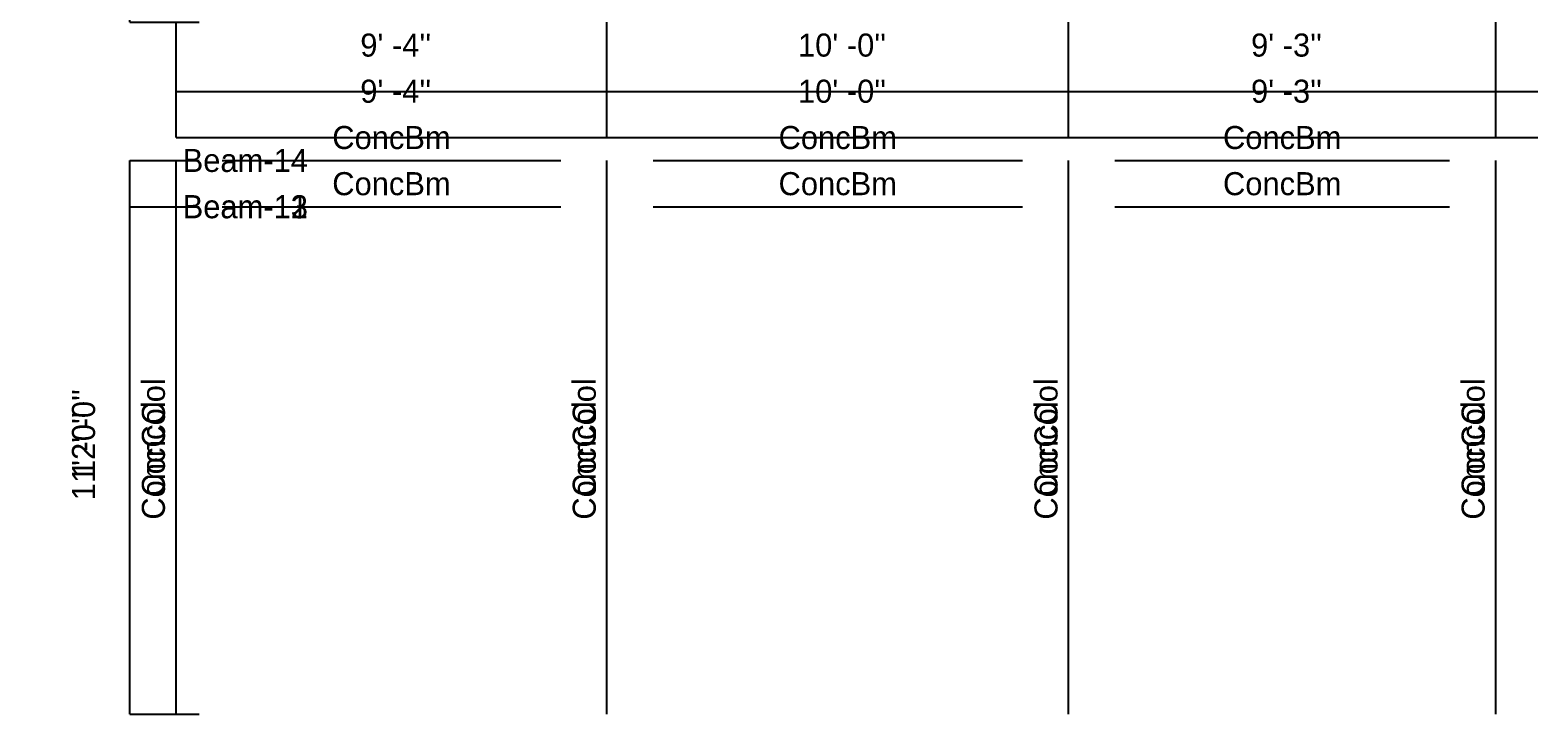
# Model space of a CAD drawing. Extents: x -38 to 2998, y -195 to 11529.
# Drawn here: x -38 to 351.3, y 46 to 226 of the extents above; entities that cross this region are included whole.
import ezdxf
from ezdxf.enums import TextEntityAlignment as Align

# ---------------------------------------------------------------- set-up
doc = ezdxf.new("R2010")
doc.units = 0
doc.header["$MEASUREMENT"] = 0
doc.layers.get('0').update_dxf_attribs({"linetype": 'CONTINUOUS'})
for name, color, linetype in [('CENTERLINES', 7, 'CONTINUOUS'), ('DIMENSIONS', 4, 'CONTINUOUS'), ('TEXT', 5, 'CONTINUOUS')]:
    doc.layers.add(name, color=color, linetype=linetype)
doc.dimstyles.get("Standard").update_dxf_attribs({"dimtxt": 0.18, "dimasz": 0.18, "dimexe": 0.18, "dimexo": 0.0625, "dimgap": 0.09, "dimtad": 0, "dimtih": 1, "dimtoh": 1, "dimdec": 4, "dimzin": 0, "dimtxsty": 'STANDARD', "dimcen": 0.09, "dimazin": 3, "dimtfac": 1, "dimtdec": 4, "dimtofl": 0, "dimtmove": 0, "dimatfit": 3, "dimtolj": 1, "dimtzin": 0})

# ---------------------------------------------------------------- blocks, each defined once
blk = doc.blocks.new('*D3379')
at = {"color": 1, "linetype": 'BYBLOCK'}
for points in [[(-8.29, 188.29), (-7.23, 187.23), (-16.77, 196.77), (-15.71, 195.71)], [(-8.29, 44.29), (-7.23, 43.23), (-16.77, 52.77), (-15.71, 51.71)]]:
    blk.add_solid(points, dxfattribs=at)
at = {"layer": 'DIMENSIONS', "color": 9, "linetype": 'BYBLOCK'}
for p, q in [((-12, 192), (6, 192)), ((-12, 48), (6, 48))]:
    blk.add_line(p, q, dxfattribs=at)
at = {"layer": 'DIMENSIONS', "color": 0, "linetype": 'BYBLOCK'}
blk.add_line((-12, 48), (-12, 192), dxfattribs=at)
at = {"layer": 'DIMENSIONS', "color": 0, "linetype": 'BYBLOCK', "insert": (-24, 120), "char_height": 6, "attachment_point": 5, "rotation": 90}
blk.add_mtext("\\A1; 12' -0''", dxfattribs=at)
blk = doc.blocks.new('*D3380')
at = {"color": 1, "linetype": 'BYBLOCK'}
for points in [[(4.77, 214.77), (3.71, 213.71), (-3.71, 206.29), (-4.77, 205.23)], [(116.73, 214.77), (115.67, 213.71), (108.25, 206.29), (107.19, 205.23)]]:
    blk.add_solid(points, dxfattribs=at)
at = {"layer": 'DIMENSIONS', "color": 9, "linetype": 'BYBLOCK'}
for p, q in [((0, 210), (0, 228)), ((111.96, 210), (111.96, 228))]:
    blk.add_line(p, q, dxfattribs=at)
at = {"layer": 'DIMENSIONS', "color": 0, "linetype": 'BYBLOCK'}
blk.add_line((0, 210), (111.96, 210), dxfattribs=at)
at = {"layer": 'DIMENSIONS', "color": 0, "linetype": 'BYBLOCK', "insert": (55.98, 222), "char_height": 6, "attachment_point": 5}
blk.add_mtext("\\A1; 9' -4''", dxfattribs=at)
blk = doc.blocks.new('*D3381')
at = {"color": 1, "linetype": 'BYBLOCK'}
for points in [[(116.73, 214.77), (115.67, 213.71), (108.25, 206.29), (107.19, 205.23)], [(236.73, 214.77), (235.67, 213.71), (228.25, 206.29), (227.19, 205.23)]]:
    blk.add_solid(points, dxfattribs=at)
at = {"layer": 'DIMENSIONS', "color": 9, "linetype": 'BYBLOCK'}
for p, q in [((111.96, 210), (111.96, 228)), ((231.96, 210), (231.96, 228))]:
    blk.add_line(p, q, dxfattribs=at)
at = {"layer": 'DIMENSIONS', "color": 0, "linetype": 'BYBLOCK'}
blk.add_line((111.96, 210), (231.96, 210), dxfattribs=at)
at = {"layer": 'DIMENSIONS', "color": 0, "linetype": 'BYBLOCK', "insert": (171.96, 222), "char_height": 6, "attachment_point": 5}
blk.add_mtext("\\A1; 10' -0''", dxfattribs=at)
blk = doc.blocks.new('*D3382')
at = {"color": 1, "linetype": 'BYBLOCK'}
for points in [[(236.73, 214.77), (235.67, 213.71), (228.25, 206.29), (227.19, 205.23)], [(347.73, 214.77), (346.67, 213.71), (339.25, 206.29), (338.19, 205.23)]]:
    blk.add_solid(points, dxfattribs=at)
at = {"layer": 'DIMENSIONS', "color": 9, "linetype": 'BYBLOCK'}
for p, q in [((231.96, 210), (231.96, 228)), ((342.96, 210), (342.96, 228))]:
    blk.add_line(p, q, dxfattribs=at)
at = {"layer": 'DIMENSIONS', "color": 0, "linetype": 'BYBLOCK'}
blk.add_line((231.96, 210), (342.96, 210), dxfattribs=at)
at = {"layer": 'DIMENSIONS', "color": 0, "linetype": 'BYBLOCK', "insert": (287.46, 222), "char_height": 6, "attachment_point": 5}
blk.add_mtext("\\A1; 9' -3''", dxfattribs=at)
blk = doc.blocks.new('*D3383')
at = {"color": 1, "linetype": 'BYBLOCK'}
for points in [[(347.73, 214.77), (346.67, 213.71), (339.25, 206.29), (338.19, 205.23)], [(407.73, 214.77), (406.67, 213.71), (399.25, 206.29), (398.19, 205.23)]]:
    blk.add_solid(points, dxfattribs=at)
at = {"layer": 'DIMENSIONS', "color": 9, "linetype": 'BYBLOCK'}
for p, q in [((342.96, 210), (342.96, 228)), ((402.96, 210), (402.96, 228))]:
    blk.add_line(p, q, dxfattribs=at)
at = {"layer": 'DIMENSIONS', "color": 0, "linetype": 'BYBLOCK'}
blk.add_line((342.96, 210), (402.96, 210), dxfattribs=at)
at = {"layer": 'DIMENSIONS', "color": 0, "linetype": 'BYBLOCK', "insert": (372.96, 222), "char_height": 6, "attachment_point": 5}
blk.add_mtext("\\A1; 5' -0''", dxfattribs=at)
blk = doc.blocks.new('*D3849')
at = {"color": 1, "linetype": 'BYBLOCK'}
for points in [[(-8.29, 176.29), (-7.23, 175.23), (-16.77, 184.77), (-15.71, 183.71)], [(-8.29, 44.29), (-7.23, 43.23), (-16.77, 52.77), (-15.71, 51.71)]]:
    blk.add_solid(points, dxfattribs=at)
at = {"layer": 'DIMENSIONS', "color": 9, "linetype": 'BYBLOCK'}
for p, q in [((-12, 180), (6, 180)), ((-12, 48), (6, 48))]:
    blk.add_line(p, q, dxfattribs=at)
at = {"layer": 'DIMENSIONS', "color": 0, "linetype": 'BYBLOCK'}
blk.add_line((-12, 48), (-12, 180), dxfattribs=at)
at = {"layer": 'DIMENSIONS', "color": 0, "linetype": 'BYBLOCK', "insert": (-24, 114), "char_height": 6, "attachment_point": 5, "rotation": 90}
blk.add_mtext("\\A1; 11' -0''", dxfattribs=at)
blk = doc.blocks.new('*D3850')
at = {"color": 1, "linetype": 'BYBLOCK'}
for points in [[(4.77, 202.77), (3.71, 201.71), (-3.71, 194.29), (-4.77, 193.23)], [(116.73, 202.77), (115.67, 201.71), (108.25, 194.29), (107.19, 193.23)]]:
    blk.add_solid(points, dxfattribs=at)
at = {"layer": 'DIMENSIONS', "color": 9, "linetype": 'BYBLOCK'}
for p, q in [((0, 198), (0, 216)), ((111.96, 198), (111.96, 216))]:
    blk.add_line(p, q, dxfattribs=at)
at = {"layer": 'DIMENSIONS', "color": 0, "linetype": 'BYBLOCK'}
blk.add_line((0, 198), (111.96, 198), dxfattribs=at)
at = {"layer": 'DIMENSIONS', "color": 0, "linetype": 'BYBLOCK', "insert": (55.98, 210), "char_height": 6, "attachment_point": 5}
blk.add_mtext("\\A1; 9' -4''", dxfattribs=at)
blk = doc.blocks.new('*D3851')
at = {"color": 1, "linetype": 'BYBLOCK'}
for points in [[(116.73, 202.77), (115.67, 201.71), (108.25, 194.29), (107.19, 193.23)], [(236.73, 202.77), (235.67, 201.71), (228.25, 194.29), (227.19, 193.23)]]:
    blk.add_solid(points, dxfattribs=at)
at = {"layer": 'DIMENSIONS', "color": 9, "linetype": 'BYBLOCK'}
for p, q in [((111.96, 198), (111.96, 216)), ((231.96, 198), (231.96, 216))]:
    blk.add_line(p, q, dxfattribs=at)
at = {"layer": 'DIMENSIONS', "color": 0, "linetype": 'BYBLOCK'}
blk.add_line((111.96, 198), (231.96, 198), dxfattribs=at)
at = {"layer": 'DIMENSIONS', "color": 0, "linetype": 'BYBLOCK', "insert": (171.96, 210), "char_height": 6, "attachment_point": 5}
blk.add_mtext("\\A1; 10' -0''", dxfattribs=at)
blk = doc.blocks.new('*D3852')
at = {"color": 1, "linetype": 'BYBLOCK'}
for points in [[(236.73, 202.77), (235.67, 201.71), (228.25, 194.29), (227.19, 193.23)], [(347.73, 202.77), (346.67, 201.71), (339.25, 194.29), (338.19, 193.23)]]:
    blk.add_solid(points, dxfattribs=at)
at = {"layer": 'DIMENSIONS', "color": 9, "linetype": 'BYBLOCK'}
for p, q in [((231.96, 198), (231.96, 216)), ((342.96, 198), (342.96, 216))]:
    blk.add_line(p, q, dxfattribs=at)
at = {"layer": 'DIMENSIONS', "color": 0, "linetype": 'BYBLOCK'}
blk.add_line((231.96, 198), (342.96, 198), dxfattribs=at)
at = {"layer": 'DIMENSIONS', "color": 0, "linetype": 'BYBLOCK', "insert": (287.46, 210), "char_height": 6, "attachment_point": 5}
blk.add_mtext("\\A1; 9' -3''", dxfattribs=at)
blk = doc.blocks.new('*D3853')
at = {"color": 1, "linetype": 'BYBLOCK'}
for points in [[(347.73, 202.77), (346.67, 201.71), (339.25, 194.29), (338.19, 193.23)], [(407.73, 202.77), (406.67, 201.71), (399.25, 194.29), (398.19, 193.23)]]:
    blk.add_solid(points, dxfattribs=at)
at = {"layer": 'DIMENSIONS', "color": 9, "linetype": 'BYBLOCK'}
for p, q in [((342.96, 198), (342.96, 216)), ((402.96, 198), (402.96, 216))]:
    blk.add_line(p, q, dxfattribs=at)
at = {"layer": 'DIMENSIONS', "color": 0, "linetype": 'BYBLOCK'}
blk.add_line((342.96, 198), (402.96, 198), dxfattribs=at)
at = {"layer": 'DIMENSIONS', "color": 0, "linetype": 'BYBLOCK', "insert": (372.96, 210), "char_height": 6, "attachment_point": 5}
blk.add_mtext("\\A1; 5' -0''", dxfattribs=at)
blk = doc.blocks.new('*D3870')
at = {"color": 1, "linetype": 'BYBLOCK'}
for points in [[(-8.29, 356.29), (-7.23, 355.23), (-16.77, 364.77), (-15.71, 363.71)], [(-8.29, 224.29), (-7.23, 223.23), (-16.77, 232.77), (-15.71, 231.71)]]:
    blk.add_solid(points, dxfattribs=at)
at = {"layer": 'DIMENSIONS', "color": 9, "linetype": 'BYBLOCK'}
for p, q in [((-12, 360), (6, 360)), ((-12, 228), (6, 228))]:
    blk.add_line(p, q, dxfattribs=at)
at = {"layer": 'DIMENSIONS', "color": 0, "linetype": 'BYBLOCK'}
blk.add_line((-12, 228), (-12, 360), dxfattribs=at)
at = {"layer": 'DIMENSIONS', "color": 0, "linetype": 'BYBLOCK', "insert": (-24, 294), "char_height": 6, "attachment_point": 5, "rotation": 90}
blk.add_mtext("\\A1; 11' -0''", dxfattribs=at)
blk = doc.blocks.new('*D4319')
at = {"color": 1, "linetype": 'BYBLOCK'}
for points in [[(-8.29, 176.29), (-7.23, 175.23), (-16.77, 184.77), (-15.71, 183.71)], [(-8.29, 44.29), (-7.23, 43.23), (-16.77, 52.77), (-15.71, 51.71)]]:
    blk.add_solid(points, dxfattribs=at)
at = {"layer": 'DIMENSIONS', "color": 9, "linetype": 'BYBLOCK'}
for p, q in [((-12, 180), (6, 180)), ((-12, 48), (6, 48))]:
    blk.add_line(p, q, dxfattribs=at)
at = {"layer": 'DIMENSIONS', "color": 0, "linetype": 'BYBLOCK'}
blk.add_line((-12, 48), (-12, 180), dxfattribs=at)
at = {"layer": 'DIMENSIONS', "color": 0, "linetype": 'BYBLOCK', "insert": (-24, 114), "char_height": 6, "attachment_point": 5, "rotation": 90}
blk.add_mtext("\\A1; 11' -0''", dxfattribs=at)
blk = doc.blocks.new('*D4320')
at = {"color": 1, "linetype": 'BYBLOCK'}
for points in [[(4.77, 202.77), (3.71, 201.71), (-3.71, 194.29), (-4.77, 193.23)], [(116.73, 202.77), (115.67, 201.71), (108.25, 194.29), (107.19, 193.23)]]:
    blk.add_solid(points, dxfattribs=at)
at = {"layer": 'DIMENSIONS', "color": 9, "linetype": 'BYBLOCK'}
for p, q in [((0, 198), (0, 216)), ((111.96, 198), (111.96, 216))]:
    blk.add_line(p, q, dxfattribs=at)
at = {"layer": 'DIMENSIONS', "color": 0, "linetype": 'BYBLOCK'}
blk.add_line((0, 198), (111.96, 198), dxfattribs=at)
at = {"layer": 'DIMENSIONS', "color": 0, "linetype": 'BYBLOCK', "insert": (55.98, 210), "char_height": 6, "attachment_point": 5}
blk.add_mtext("\\A1; 9' -4''", dxfattribs=at)
blk = doc.blocks.new('*D4321')
at = {"color": 1, "linetype": 'BYBLOCK'}
for points in [[(116.73, 202.77), (115.67, 201.71), (108.25, 194.29), (107.19, 193.23)], [(236.73, 202.77), (235.67, 201.71), (228.25, 194.29), (227.19, 193.23)]]:
    blk.add_solid(points, dxfattribs=at)
at = {"layer": 'DIMENSIONS', "color": 9, "linetype": 'BYBLOCK'}
for p, q in [((111.96, 198), (111.96, 216)), ((231.96, 198), (231.96, 216))]:
    blk.add_line(p, q, dxfattribs=at)
at = {"layer": 'DIMENSIONS', "color": 0, "linetype": 'BYBLOCK'}
blk.add_line((111.96, 198), (231.96, 198), dxfattribs=at)
at = {"layer": 'DIMENSIONS', "color": 0, "linetype": 'BYBLOCK', "insert": (171.96, 210), "char_height": 6, "attachment_point": 5}
blk.add_mtext("\\A1; 10' -0''", dxfattribs=at)
blk = doc.blocks.new('*D4322')
at = {"color": 1, "linetype": 'BYBLOCK'}
for points in [[(236.73, 202.77), (235.67, 201.71), (228.25, 194.29), (227.19, 193.23)], [(347.73, 202.77), (346.67, 201.71), (339.25, 194.29), (338.19, 193.23)]]:
    blk.add_solid(points, dxfattribs=at)
at = {"layer": 'DIMENSIONS', "color": 9, "linetype": 'BYBLOCK'}
for p, q in [((231.96, 198), (231.96, 216)), ((342.96, 198), (342.96, 216))]:
    blk.add_line(p, q, dxfattribs=at)
at = {"layer": 'DIMENSIONS', "color": 0, "linetype": 'BYBLOCK'}
blk.add_line((231.96, 198), (342.96, 198), dxfattribs=at)
at = {"layer": 'DIMENSIONS', "color": 0, "linetype": 'BYBLOCK', "insert": (287.46, 210), "char_height": 6, "attachment_point": 5}
blk.add_mtext("\\A1; 9' -3''", dxfattribs=at)
blk = doc.blocks.new('*D4323')
at = {"color": 1, "linetype": 'BYBLOCK'}
for points in [[(347.73, 202.77), (346.67, 201.71), (339.25, 194.29), (338.19, 193.23)], [(407.73, 202.77), (406.67, 201.71), (399.25, 194.29), (398.19, 193.23)]]:
    blk.add_solid(points, dxfattribs=at)
at = {"layer": 'DIMENSIONS', "color": 9, "linetype": 'BYBLOCK'}
for p, q in [((342.96, 198), (342.96, 216)), ((402.96, 198), (402.96, 216))]:
    blk.add_line(p, q, dxfattribs=at)
at = {"layer": 'DIMENSIONS', "color": 0, "linetype": 'BYBLOCK'}
blk.add_line((342.96, 198), (402.96, 198), dxfattribs=at)
at = {"layer": 'DIMENSIONS', "color": 0, "linetype": 'BYBLOCK', "insert": (372.96, 210), "char_height": 6, "attachment_point": 5}
blk.add_mtext("\\A1; 5' -0''", dxfattribs=at)
blk = doc.blocks.new('*D4340')
at = {"color": 1, "linetype": 'BYBLOCK'}
for points in [[(-8.29, 356.29), (-7.23, 355.23), (-16.77, 364.77), (-15.71, 363.71)], [(-8.29, 224.29), (-7.23, 223.23), (-16.77, 232.77), (-15.71, 231.71)]]:
    blk.add_solid(points, dxfattribs=at)
at = {"layer": 'DIMENSIONS', "color": 9, "linetype": 'BYBLOCK'}
for p, q in [((-12, 360), (6, 360)), ((-12, 228), (6, 228))]:
    blk.add_line(p, q, dxfattribs=at)
at = {"layer": 'DIMENSIONS', "color": 0, "linetype": 'BYBLOCK'}
blk.add_line((-12, 228), (-12, 360), dxfattribs=at)
at = {"layer": 'DIMENSIONS', "color": 0, "linetype": 'BYBLOCK', "insert": (-24, 294), "char_height": 6, "attachment_point": 5, "rotation": 90}
blk.add_mtext("\\A1; 11' -0''", dxfattribs=at)
blk = doc.blocks.new('*D4789')
at = {"color": 1, "linetype": 'BYBLOCK'}
for points in [[(-8.29, 176.29), (-7.23, 175.23), (-16.77, 184.77), (-15.71, 183.71)], [(-8.29, 44.29), (-7.23, 43.23), (-16.77, 52.77), (-15.71, 51.71)]]:
    blk.add_solid(points, dxfattribs=at)
at = {"layer": 'DIMENSIONS', "color": 9, "linetype": 'BYBLOCK'}
for p, q in [((-12, 180), (6, 180)), ((-12, 48), (6, 48))]:
    blk.add_line(p, q, dxfattribs=at)
at = {"layer": 'DIMENSIONS', "color": 0, "linetype": 'BYBLOCK'}
blk.add_line((-12, 48), (-12, 180), dxfattribs=at)
at = {"layer": 'DIMENSIONS', "color": 0, "linetype": 'BYBLOCK', "insert": (-24, 114), "char_height": 6, "attachment_point": 5, "rotation": 90}
blk.add_mtext("\\A1; 11' -0''", dxfattribs=at)
blk = doc.blocks.new('*D4790')
at = {"color": 1, "linetype": 'BYBLOCK'}
for points in [[(4.77, 202.77), (3.71, 201.71), (-3.71, 194.29), (-4.77, 193.23)], [(116.73, 202.77), (115.67, 201.71), (108.25, 194.29), (107.19, 193.23)]]:
    blk.add_solid(points, dxfattribs=at)
at = {"layer": 'DIMENSIONS', "color": 9, "linetype": 'BYBLOCK'}
for p, q in [((0, 198), (0, 216)), ((111.96, 198), (111.96, 216))]:
    blk.add_line(p, q, dxfattribs=at)
at = {"layer": 'DIMENSIONS', "color": 0, "linetype": 'BYBLOCK'}
blk.add_line((0, 198), (111.96, 198), dxfattribs=at)
at = {"layer": 'DIMENSIONS', "color": 0, "linetype": 'BYBLOCK', "insert": (55.98, 210), "char_height": 6, "attachment_point": 5}
blk.add_mtext("\\A1; 9' -4''", dxfattribs=at)
blk = doc.blocks.new('*D4791')
at = {"color": 1, "linetype": 'BYBLOCK'}
for points in [[(116.73, 202.77), (115.67, 201.71), (108.25, 194.29), (107.19, 193.23)], [(236.73, 202.77), (235.67, 201.71), (228.25, 194.29), (227.19, 193.23)]]:
    blk.add_solid(points, dxfattribs=at)
at = {"layer": 'DIMENSIONS', "color": 9, "linetype": 'BYBLOCK'}
for p, q in [((111.96, 198), (111.96, 216)), ((231.96, 198), (231.96, 216))]:
    blk.add_line(p, q, dxfattribs=at)
at = {"layer": 'DIMENSIONS', "color": 0, "linetype": 'BYBLOCK'}
blk.add_line((111.96, 198), (231.96, 198), dxfattribs=at)
at = {"layer": 'DIMENSIONS', "color": 0, "linetype": 'BYBLOCK', "insert": (171.96, 210), "char_height": 6, "attachment_point": 5}
blk.add_mtext("\\A1; 10' -0''", dxfattribs=at)
blk = doc.blocks.new('*D4792')
at = {"color": 1, "linetype": 'BYBLOCK'}
for points in [[(236.73, 202.77), (235.67, 201.71), (228.25, 194.29), (227.19, 193.23)], [(347.73, 202.77), (346.67, 201.71), (339.25, 194.29), (338.19, 193.23)]]:
    blk.add_solid(points, dxfattribs=at)
at = {"layer": 'DIMENSIONS', "color": 9, "linetype": 'BYBLOCK'}
for p, q in [((231.96, 198), (231.96, 216)), ((342.96, 198), (342.96, 216))]:
    blk.add_line(p, q, dxfattribs=at)
at = {"layer": 'DIMENSIONS', "color": 0, "linetype": 'BYBLOCK'}
blk.add_line((231.96, 198), (342.96, 198), dxfattribs=at)
at = {"layer": 'DIMENSIONS', "color": 0, "linetype": 'BYBLOCK', "insert": (287.46, 210), "char_height": 6, "attachment_point": 5}
blk.add_mtext("\\A1; 9' -3''", dxfattribs=at)
blk = doc.blocks.new('*D4793')
at = {"color": 1, "linetype": 'BYBLOCK'}
for points in [[(347.73, 202.77), (346.67, 201.71), (339.25, 194.29), (338.19, 193.23)], [(407.73, 202.77), (406.67, 201.71), (399.25, 194.29), (398.19, 193.23)]]:
    blk.add_solid(points, dxfattribs=at)
at = {"layer": 'DIMENSIONS', "color": 9, "linetype": 'BYBLOCK'}
for p, q in [((342.96, 198), (342.96, 216)), ((402.96, 198), (402.96, 216))]:
    blk.add_line(p, q, dxfattribs=at)
at = {"layer": 'DIMENSIONS', "color": 0, "linetype": 'BYBLOCK'}
blk.add_line((342.96, 198), (402.96, 198), dxfattribs=at)
at = {"layer": 'DIMENSIONS', "color": 0, "linetype": 'BYBLOCK', "insert": (372.96, 210), "char_height": 6, "attachment_point": 5}
blk.add_mtext("\\A1; 5' -0''", dxfattribs=at)
blk = doc.blocks.new('*D4810')
at = {"color": 1, "linetype": 'BYBLOCK'}
for points in [[(-8.29, 356.29), (-7.23, 355.23), (-16.77, 364.77), (-15.71, 363.71)], [(-8.29, 224.29), (-7.23, 223.23), (-16.77, 232.77), (-15.71, 231.71)]]:
    blk.add_solid(points, dxfattribs=at)
at = {"layer": 'DIMENSIONS', "color": 9, "linetype": 'BYBLOCK'}
for p, q in [((-12, 360), (6, 360)), ((-12, 228), (6, 228))]:
    blk.add_line(p, q, dxfattribs=at)
at = {"layer": 'DIMENSIONS', "color": 0, "linetype": 'BYBLOCK'}
blk.add_line((-12, 228), (-12, 360), dxfattribs=at)
at = {"layer": 'DIMENSIONS', "color": 0, "linetype": 'BYBLOCK', "insert": (-24, 294), "char_height": 6, "attachment_point": 5, "rotation": 90}
blk.add_mtext("\\A1; 11' -0''", dxfattribs=at)

msp = doc.modelspace()

# ---------------------------------------------------------------- linework, layer by layer
at = {"layer": 'CENTERLINES', "color": 0, "linetype": 'CONTINUOUS'}
for p, q in [((0, 48), (0, 192)), ((12, 192), (99.96, 192)), ((111.96, 48), (111.96, 192)), ((123.96, 192), (219.96, 192)), ((231.96, 48), (231.96, 192)), ((243.96, 192), (330.96, 192)), ((342.96, 48), (342.96, 192)), ((0, 48), (0, 180)), ((0, 48), (0, 180)), ((0, 48), (0, 180)), ((12, 180), (99.96, 180)), ((12, 180), (99.96, 180)), ((12, 180), (99.96, 180)), ((111.96, 48), (111.96, 180)), ((111.96, 48), (111.96, 180)), ((111.96, 48), (111.96, 180)), ((123.96, 180), (219.96, 180)), ((123.96, 180), (219.96, 180)), ((123.96, 180), (219.96, 180)), ((231.96, 48), (231.96, 180)), ((231.96, 48), (231.96, 180)), ((231.96, 48), (231.96, 180)), ((243.96, 180), (330.96, 180)), ((243.96, 180), (330.96, 180)), ((243.96, 180), (330.96, 180)), ((342.96, 48), (342.96, 180)), ((342.96, 48), (342.96, 180)), ((342.96, 48), (342.96, 180))]:
    msp.add_line(p, q, dxfattribs=at)

# ---------------------------------------------------------------- texts
at = {"layer": 'TEXT', "color": 0}
for s, p in [('ConcBm', (55.98, 198)), ('ConcBm', (171.96, 198)), ('ConcBm', (287.46, 198)), ('Beam-14', (18, 192)), ('ConcBm', (55.98, 186)), ('ConcBm', (55.98, 186)), ('ConcBm', (55.98, 186)), ('ConcBm', (171.96, 186)), ('ConcBm', (171.96, 186)), ('ConcBm', (171.96, 186)), ('ConcBm', (287.46, 186)), ('ConcBm', (287.46, 186)), ('ConcBm', (287.46, 186)), ('Beam-13', (18, 180)), ('Beam-12', (18, 180)), ('Beam-11', (18, 180))]:
    msp.add_text(s, height=6, dxfattribs=at).set_placement(p, align=Align.MIDDLE)
for p in [(-6, 120), (105.96, 120), (225.96, 120), (336.96, 120), (-6, 114), (-6, 114), (-6, 114), (105.96, 114), (105.96, 114), (105.96, 114), (225.96, 114), (225.96, 114), (225.96, 114), (336.96, 114), (336.96, 114), (336.96, 114)]:
    msp.add_text('ConcCol', height=6, rotation=90, dxfattribs=at).set_placement(p, align=Align.MIDDLE)

# ---------------------------------------------------------------- dimensions: what is measured, and where the dimension line sits
at = {"layer": 'DIMENSIONS'}
for base, p1, p2, picture, middle in [((-12, 360), (-24, 228), (-24, 360), '*D3870', (-24, 294)), ((-12, 360), (-24, 228), (-24, 360), '*D4340', (-24, 294)), ((-12, 360), (-24, 228), (-24, 360), '*D4810', (-24, 294)), ((111.96, 210), (0, 198), (111.96, 198), '*D3380', (55.98, 198)), ((231.96, 210), (111.96, 198), (231.96, 198), '*D3381', (171.96, 198)), ((342.96, 210), (231.96, 198), (342.96, 198), '*D3382', (287.46, 198)), ((402.96, 210), (342.96, 198), (402.96, 198), '*D3383', (372.96, 198)), ((111.96, 198), (0, 186), (111.96, 186), '*D3850', (55.98, 186)), ((111.96, 198), (0, 186), (111.96, 186), '*D4320', (55.98, 186)), ((111.96, 198), (0, 186), (111.96, 186), '*D4790', (55.98, 186)), ((231.96, 198), (111.96, 186), (231.96, 186), '*D3851', (171.96, 186)), ((231.96, 198), (111.96, 186), (231.96, 186), '*D4321', (171.96, 186)), ((231.96, 198), (111.96, 186), (231.96, 186), '*D4791', (171.96, 186)), ((342.96, 198), (231.96, 186), (342.96, 186), '*D3852', (287.46, 186)), ((342.96, 198), (231.96, 186), (342.96, 186), '*D4322', (287.46, 186)), ((342.96, 198), (231.96, 186), (342.96, 186), '*D4792', (287.46, 186)), ((402.96, 198), (342.96, 186), (402.96, 186), '*D3853', (372.96, 186)), ((402.96, 198), (342.96, 186), (402.96, 186), '*D4323', (372.96, 186)), ((402.96, 198), (342.96, 186), (402.96, 186), '*D4793', (372.96, 186)), ((-12, 192), (-24, 48), (-24, 192), '*D3379', (-24, 120)), ((-12, 180), (-24, 48), (-24, 180), '*D3849', (-24, 114)), ((-12, 180), (-24, 48), (-24, 180), '*D4319', (-24, 114)), ((-12, 180), (-24, 48), (-24, 180), '*D4789', (-24, 114))]:
    dim = msp.add_linear_dim(base=base, p1=p1, p2=p2, dimstyle='STANDARD', dxfattribs=at)
    dim.commit()
    dim.dimension.update_dxf_attribs({"geometry": picture, "text_midpoint": middle})

doc.saveas('drawing.dxf')
